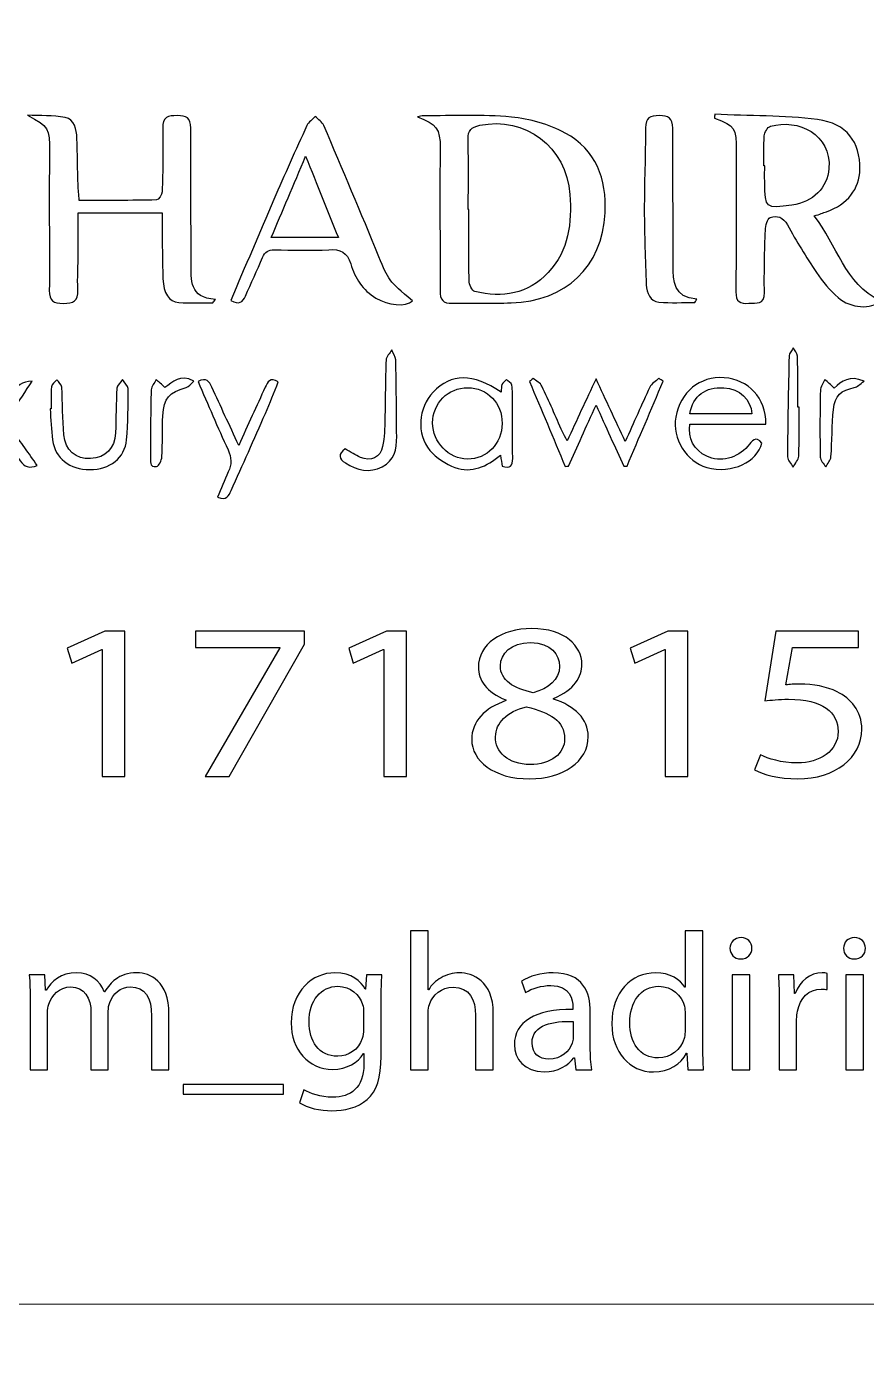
# Model space of a CAD drawing. Header units: millimetres. Extents: x -576 to 618, y 160 to 343.
# Drawn here: x -203.93 to -191.11, y 302.5 to 322.8 of the extents above; entities that cross this region are included whole.
import ezdxf

# ---------------------------------------------------------------- set-up
doc = ezdxf.new("R2010")
doc.units = ezdxf.units.MM
doc.header["$MEASUREMENT"] = 0
doc.layers.add('Layer 1', color=7, linetype='Continuous')

msp = doc.modelspace()

# ---------------------------------------------------------------- linework, layer by layer
at = {"layer": 'Layer 1', "color": 250, "lineweight": 18}
for points in [[(-215.2783, 343.1001), (-215.2783, 343.1001), (-181.4483, 343.1001), (-181.4483, 343.1001), (-179.8043, 343.1001), (-178.4633, 341.7591), (-178.4633, 340.1151), (-178.4633, 340.1151), (-178.4633, 306.2851), (-178.4633, 306.2851), (-178.4633, 304.6411), (-179.8043, 303.3001), (-181.4483, 303.3001), (-181.4483, 303.3001), (-215.2783, 303.3001), (-215.2783, 303.3001), (-216.9223, 303.3001), (-218.2633, 304.6411), (-218.2633, 306.2851), (-218.2633, 306.2851), (-218.2633, 340.1151), (-218.2633, 340.1151), (-218.2633, 341.7591), (-216.9223, 343.1001), (-215.2783, 343.1001)], [(-215.2783, 303.3001), (-215.2783, 303.3001), (-181.4483, 303.3001), (-181.4483, 303.3001), (-179.8043, 303.3001), (-178.4633, 301.9591), (-178.4633, 300.3151), (-178.4633, 300.3151), (-178.4633, 266.4851), (-178.4633, 266.4851), (-178.4633, 264.8411), (-179.8043, 263.5001), (-181.4483, 263.5001), (-181.4483, 263.5001), (-215.2783, 263.5001), (-215.2783, 263.5001), (-216.9223, 263.5001), (-218.2633, 264.8411), (-218.2633, 266.4851), (-218.2633, 266.4851), (-218.2633, 300.3151), (-218.2633, 300.3151), (-218.2633, 301.9591), (-216.9223, 303.3001), (-215.2783, 303.3001)]]:
    msp.add_open_spline(points, degree=3, knots=[0, 0, 0, 0, 0.125, 0.125, 0.125, 0.25, 0.25, 0.25, 0.375, 0.375, 0.375, 0.5, 0.5, 0.5, 0.625, 0.625, 0.625, 0.75, 0.75, 0.75, 0.875, 0.875, 0.875, 1, 1, 1, 1], dxfattribs=at)
at = {"layer": 'Layer 1', "color": 230}
for points, knots in [([(-201.0823, 318.5875), (-201.2564, 318.5875), (-201.4314, 318.576), (-201.604, 318.5913), (-201.7534, 318.6043), (-201.8373, 318.7345), (-201.8458, 318.9517), (-201.8564, 319.2234), (-201.8545, 319.4958), (-201.8573, 319.7682), (-201.8579, 319.829), (-201.8573, 319.8899), (-201.8573, 319.9601), (-201.8573, 319.9601), (-203.1375, 319.9601), (-203.1375, 319.9601), (-203.1375, 319.7494), (-203.1362, 319.5466), (-203.1378, 319.3442), (-203.1394, 319.157), (-203.1543, 318.9694), (-203.1437, 318.7828), (-203.1341, 318.6088), (-203.2139, 318.5776), (-203.3665, 318.5766), (-203.5169, 318.5753), (-203.5815, 318.6159), (-203.5796, 318.776), (-203.5746, 319.2746), (-203.5809, 319.7738), (-203.5815, 320.2727), (-203.5815, 320.4771), (-203.5771, 320.6811), (-203.5768, 320.8852), (-203.5762, 321.2611), (-203.5824, 321.2702), (-203.9135, 321.4478), (-203.7216, 321.439), (-203.5254, 321.4518), (-203.3391, 321.4147), (-203.1927, 321.3853), (-203.1646, 321.2312), (-203.1587, 321.0977), (-203.1481, 320.8596), (-203.1484, 320.6215), (-203.1419, 320.3835), (-203.1397, 320.3108), (-203.1303, 320.239), (-203.1231, 320.1497), (-202.7213, 320.1497), (-202.3313, 320.147), (-201.9416, 320.1554), (-201.9116, 320.156), (-201.8598, 320.2369), (-201.8583, 320.2818), (-201.8483, 320.6047), (-201.8401, 320.9282), (-201.8485, 321.2509), (-201.8532, 321.4243), (-201.7662, 321.4437), (-201.6283, 321.4437), (-201.4913, 321.4437), (-201.419, 321.411), (-201.4199, 321.2533), (-201.4233, 320.5673), (-201.4161, 319.8811), (-201.4158, 319.1947), (-201.4158, 318.9342), (-201.4433, 318.6621), (-201.0439, 318.6384), (-201.0567, 318.6212), (-201.0694, 318.6047), (-201.0823, 318.5875)], [0, 0, 0, 0, 0.0416667, 0.0416667, 0.0416667, 0.0833333, 0.0833333, 0.0833333, 0.125, 0.125, 0.125, 0.1666667, 0.1666667, 0.1666667, 0.2083333, 0.2083333, 0.2083333, 0.25, 0.25, 0.25, 0.2916667, 0.2916667, 0.2916667, 0.3333333, 0.3333333, 0.3333333, 0.375, 0.375, 0.375, 0.4166667, 0.4166667, 0.4166667, 0.4583333, 0.4583333, 0.4583333, 0.5, 0.5, 0.5, 0.5416667, 0.5416667, 0.5416667, 0.5833333, 0.5833333, 0.5833333, 0.625, 0.625, 0.625, 0.6666667, 0.6666667, 0.6666667, 0.7083333, 0.7083333, 0.7083333, 0.75, 0.75, 0.75, 0.7916667, 0.7916667, 0.7916667, 0.8333333, 0.8333333, 0.8333333, 0.875, 0.875, 0.875, 0.9166667, 0.9166667, 0.9166667, 0.9583333, 0.9583333, 0.9583333, 1, 1, 1, 1]), ([(-200.8095, 318.6221), (-200.5883, 319.1426), (-200.374, 319.653), (-200.1543, 320.161), (-199.9902, 320.5401), (-199.821, 320.9173), (-199.648, 321.2924), (-199.6229, 321.3467), (-199.5637, 321.385), (-199.5203, 321.4306), (-199.476, 321.3844), (-199.4136, 321.346), (-199.3899, 321.2908), (-199.106, 320.6247), (-198.8245, 319.9575), (-198.5493, 319.2877), (-198.4024, 318.9304), (-198.4083, 318.928), (-198.0364, 318.6147), (-198.1471, 318.5208), (-198.4077, 318.5429), (-198.5961, 318.6574), (-198.797, 318.7791), (-198.9138, 318.9666), (-198.979, 319.1804), (-199.0339, 319.361), (-199.1368, 319.4063), (-199.3141, 319.3965), (-199.5908, 319.3816), (-199.8692, 319.3894), (-200.1468, 319.3944), (-200.2389, 319.3959), (-200.2901, 319.366), (-200.3259, 319.2789), (-200.408, 319.0802), (-200.5016, 318.8864), (-200.5877, 318.6895), (-200.6279, 318.5975), (-200.681, 318.5492), (-200.8095, 318.6221)], [0, 0, 0, 0, 0.0769231, 0.0769231, 0.0769231, 0.1538462, 0.1538462, 0.1538462, 0.2307692, 0.2307692, 0.2307692, 0.3076923, 0.3076923, 0.3076923, 0.3846154, 0.3846154, 0.3846154, 0.4615385, 0.4615385, 0.4615385, 0.5384615, 0.5384615, 0.5384615, 0.6153846, 0.6153846, 0.6153846, 0.6923077, 0.6923077, 0.6923077, 0.7692308, 0.7692308, 0.7692308, 0.8461538, 0.8461538, 0.8461538, 0.9230769, 0.9230769, 0.9230769, 1, 1, 1, 1]), ([(-197.9602, 321.4248), (-197.9293, 321.4304), (-197.8987, 321.441), (-197.8682, 321.4407), (-197.4207, 321.4386), (-196.9708, 321.4635), (-196.5275, 321.4217), (-196.2479, 321.3951), (-195.9558, 321.3097), (-195.7084, 321.1774), (-195.2348, 320.925), (-195.0707, 320.4704), (-195.0978, 319.9583), (-195.1418, 319.1337), (-195.7, 318.6076), (-196.5291, 318.5852), (-196.8285, 318.5768), (-197.129, 318.5876), (-197.4289, 318.5786), (-197.5723, 318.5745), (-197.6167, 318.6348), (-197.6164, 318.7686), (-197.6148, 319.3518), (-197.6192, 319.9349), (-197.6201, 320.5178), (-197.6201, 320.6594), (-197.6107, 320.8008), (-197.6127, 320.9424), (-197.6167, 321.2466), (-197.6688, 321.3134), (-197.9602, 321.4248)], [0, 0, 0, 0, 0.1, 0.1, 0.1, 0.2, 0.2, 0.2, 0.3, 0.3, 0.3, 0.4, 0.4, 0.4, 0.5, 0.5, 0.5, 0.6, 0.6, 0.6, 0.7, 0.7, 0.7, 0.8, 0.8, 0.8, 0.9, 0.9, 0.9, 1, 1, 1, 1]), ([(-197.1858, 320.0117), (-197.1858, 320.0117), (-197.1773, 320.0117), (-197.1773, 320.0117), (-197.1773, 319.6494), (-197.1812, 319.2869), (-197.1733, 318.9246), (-197.1718, 318.8663), (-197.1277, 318.768), (-197.0869, 318.758), (-196.6638, 318.6569), (-196.2738, 318.7181), (-195.9642, 319.0498), (-195.6491, 319.387), (-195.6042, 319.8073), (-195.6358, 320.2407), (-195.6885, 320.9646), (-196.32, 321.4413), (-197.0113, 321.295), (-197.1393, 321.2681), (-197.1918, 321.2176), (-197.1886, 321.0819), (-197.1798, 320.7252), (-197.1858, 320.3686), (-197.1858, 320.0117)], [0, 0, 0, 0, 0.125, 0.125, 0.125, 0.25, 0.25, 0.25, 0.375, 0.375, 0.375, 0.5, 0.5, 0.5, 0.625, 0.625, 0.625, 0.75, 0.75, 0.75, 0.875, 0.875, 0.875, 1, 1, 1, 1]), ([(-193.7259, 318.5924), (-193.9091, 318.5924), (-194.0944, 318.5777), (-194.2757, 318.5974), (-194.4127, 318.612), (-194.4645, 318.7353), (-194.4694, 318.8616), (-194.4838, 319.2408), (-194.4985, 319.6199), (-194.4994, 319.9989), (-194.5, 320.4183), (-194.4813, 320.837), (-194.481, 321.2564), (-194.4807, 321.4124), (-194.4098, 321.4457), (-194.2719, 321.4432), (-194.1349, 321.4408), (-194.0641, 321.4071), (-194.0647, 321.251), (-194.0676, 320.6165), (-194.0598, 319.9821), (-194.0567, 319.3475), (-194.0563, 319.2854), (-194.0576, 319.223), (-194.0582, 319.1606), (-194.061, 318.911), (-194.0535, 318.6679), (-193.7003, 318.6402), (-193.7087, 318.6245), (-193.7175, 318.6086), (-193.7259, 318.5924)], [0, 0, 0, 0, 0.1, 0.1, 0.1, 0.2, 0.2, 0.2, 0.3, 0.3, 0.3, 0.4, 0.4, 0.4, 0.5, 0.5, 0.5, 0.6, 0.6, 0.6, 0.7, 0.7, 0.7, 0.8, 0.8, 0.8, 0.9, 0.9, 0.9, 1, 1, 1, 1]), ([(-193.4239, 321.4631), (-192.9006, 321.4394), (-192.3733, 321.4482), (-191.8554, 321.3823), (-191.4079, 321.3253), (-191.203, 321.0382), (-191.2092, 320.6248), (-191.2136, 320.3249), (-191.3974, 320.0906), (-191.7185, 319.9758), (-191.7699, 319.9574), (-191.822, 319.9402), (-191.9047, 319.9115), (-191.554, 319.4719), (-191.4495, 318.8744), (-190.891, 318.6173), (-191.0413, 318.4831), (-191.3443, 318.4965), (-191.5418, 318.6672), (-191.6685, 318.7761), (-191.778, 318.9115), (-191.8719, 319.0506), (-192.0301, 319.285), (-192.1784, 319.5271), (-192.3138, 319.7754), (-192.3802, 319.8971), (-192.475, 319.9255), (-192.5781, 319.8865), (-192.6214, 319.87), (-192.6488, 319.763), (-192.6514, 319.6956), (-192.6632, 319.3789), (-192.6716, 319.0613), (-192.6663, 318.7445), (-192.6626, 318.5486), (-192.7902, 318.5873), (-192.9053, 318.5789), (-193.0345, 318.5699), (-193.1038, 318.6005), (-193.1022, 318.7521), (-193.0963, 319.4656), (-193.1001, 320.1795), (-193.0985, 320.8931), (-193.0975, 321.2616), (-193.1075, 321.2797), (-193.4273, 321.4057), (-193.4261, 321.4248), (-193.4252, 321.4441), (-193.4239, 321.4631)], [0, 0, 0, 0, 0.0625, 0.0625, 0.0625, 0.125, 0.125, 0.125, 0.1875, 0.1875, 0.1875, 0.25, 0.25, 0.25, 0.3125, 0.3125, 0.3125, 0.375, 0.375, 0.375, 0.4375, 0.4375, 0.4375, 0.5, 0.5, 0.5, 0.5625, 0.5625, 0.5625, 0.625, 0.625, 0.625, 0.6875, 0.6875, 0.6875, 0.75, 0.75, 0.75, 0.8125, 0.8125, 0.8125, 0.875, 0.875, 0.875, 0.9375, 0.9375, 0.9375, 1, 1, 1, 1]), ([(-192.6729, 320.6759), (-192.6729, 320.6759), (-192.6623, 320.6759), (-192.6623, 320.6759), (-192.6623, 320.5913), (-192.6635, 320.5065), (-192.662, 320.422), (-192.6547, 320.0229), (-192.6545, 320.0229), (-192.2458, 320.0775), (-191.9268, 320.1202), (-191.7032, 320.3433), (-191.6813, 320.6363), (-191.6432, 321.1546), (-192.1525, 321.4026), (-192.5746, 321.2816), (-192.6179, 321.2691), (-192.6639, 321.1867), (-192.6682, 321.1331), (-192.681, 320.9814), (-192.6729, 320.8282), (-192.6729, 320.6759)], [0, 0, 0, 0, 0.1428571, 0.1428571, 0.1428571, 0.2857143, 0.2857143, 0.2857143, 0.4285714, 0.4285714, 0.4285714, 0.5714286, 0.5714286, 0.5714286, 0.7142857, 0.7142857, 0.7142857, 0.8571429, 0.8571429, 0.8571429, 1, 1, 1, 1]), ([(-199.6676, 320.8237), (-199.8545, 320.3825), (-200.0214, 319.9879), (-200.1927, 319.5828), (-200.1927, 319.5828), (-199.1687, 319.5828), (-199.1687, 319.5828), (-199.3337, 319.9931), (-199.4907, 320.3838), (-199.6676, 320.8237)], [0, 0, 0, 0, 0.3333333, 0.3333333, 0.3333333, 0.6666667, 0.6666667, 0.6666667, 1, 1, 1, 1]), ([(-192.1378, 316.9915), (-192.1378, 316.7425), (-192.1322, 316.4932), (-192.1419, 316.2446), (-192.1441, 316.1884), (-192.199, 316.1344), (-192.2295, 316.0792), (-192.2589, 316.131), (-192.3134, 316.1827), (-192.3134, 316.2342), (-192.3116, 316.7494), (-192.3016, 317.2645), (-192.2891, 317.779), (-192.2879, 317.8202), (-192.2483, 317.8604), (-192.2261, 317.901), (-192.2037, 317.858), (-192.1628, 317.8159), (-192.1618, 317.7724), (-192.1559, 317.5122), (-192.1587, 317.2517), (-192.1587, 316.9915), (-192.1587, 316.9915), (-192.1378, 316.9915), (-192.1378, 316.9915)], [0, 0, 0, 0, 0.125, 0.125, 0.125, 0.25, 0.25, 0.25, 0.375, 0.375, 0.375, 0.5, 0.5, 0.5, 0.625, 0.625, 0.625, 0.75, 0.75, 0.75, 0.875, 0.875, 0.875, 1, 1, 1, 1]), ([(-199.0636, 316.3547), (-198.9791, 316.3075), (-198.9083, 316.2595), (-198.8312, 316.2264), (-198.6739, 316.1588), (-198.5273, 316.2258), (-198.4927, 316.3943), (-198.4646, 316.5309), (-198.4624, 316.6739), (-198.4586, 316.8149), (-198.4505, 317.1144), (-198.4527, 317.4142), (-198.4405, 317.7138), (-198.4384, 317.7656), (-198.3847, 317.8159), (-198.3547, 317.8664), (-198.3329, 317.8161), (-198.2933, 317.7659), (-198.292, 317.7154), (-198.2836, 317.325), (-198.283, 316.9347), (-198.2787, 316.544), (-198.2764, 316.3534), (-198.3124, 316.1768), (-198.4992, 316.0826), (-198.6949, 315.9844), (-198.8833, 316.0308), (-199.0621, 316.1413), (-199.1681, 316.2071), (-199.1719, 316.2742), (-199.0636, 316.3547)], [0, 0, 0, 0, 0.1, 0.1, 0.1, 0.2, 0.2, 0.2, 0.3, 0.3, 0.3, 0.4, 0.4, 0.4, 0.5, 0.5, 0.5, 0.6, 0.6, 0.6, 0.7, 0.7, 0.7, 0.8, 0.8, 0.8, 0.9, 0.9, 0.9, 1, 1, 1, 1]), ([(-201.8156, 317.2925), (-201.6985, 317.3736), (-201.5846, 317.5078), (-201.3765, 317.3912), (-201.4202, 317.3522), (-201.4508, 317.3025), (-201.4917, 317.2917), (-201.7497, 317.2223), (-201.8342, 317.1316), (-201.8477, 316.8623), (-201.8583, 316.6535), (-201.8499, 316.4439), (-201.8617, 316.2352), (-201.8648, 316.1824), (-201.9075, 316.0931), (-201.9426, 316.0882), (-202.0605, 316.0701), (-202.0345, 316.1746), (-202.0345, 316.2408), (-202.0352, 316.5802), (-202.0349, 316.9194), (-202.0255, 317.2582), (-202.0239, 317.3113), (-201.9743, 317.3628), (-201.9469, 317.4149), (-201.9073, 317.3781), (-201.8679, 317.3413), (-201.8156, 317.2925)], [0, 0, 0, 0, 0.1111111, 0.1111111, 0.1111111, 0.2222222, 0.2222222, 0.2222222, 0.3333333, 0.3333333, 0.3333333, 0.4444444, 0.4444444, 0.4444444, 0.5555556, 0.5555556, 0.5555556, 0.6666667, 0.6666667, 0.6666667, 0.7777778, 0.7777778, 0.7777778, 0.8888889, 0.8888889, 0.8888889, 1, 1, 1, 1]), ([(-196.6845, 317.2208), (-196.6798, 317.272), (-196.6842, 317.3088), (-196.6714, 317.3372), (-196.658, 317.3668), (-196.6278, 317.3884), (-196.6043, 317.4137), (-196.5759, 317.3866), (-196.5269, 317.3619), (-196.522, 317.3307), (-196.5085, 317.2473), (-196.5126, 317.1616), (-196.512, 317.0764), (-196.5104, 316.7881), (-196.511, 316.4995), (-196.5073, 316.2109), (-196.5061, 316.0979), (-196.5473, 316.052), (-196.6699, 316.0948), (-196.677, 316.1404), (-196.6845, 316.1894), (-196.6958, 316.2621), (-196.9041, 316.0845), (-197.1351, 315.9819), (-197.389, 316.0726), (-197.5304, 316.1232), (-197.6726, 316.2199), (-197.7703, 316.3342), (-197.9834, 316.5837), (-197.9485, 316.9843), (-197.722, 317.2205), (-197.4427, 317.5126), (-197.1214, 317.5169), (-196.6845, 317.2208)], [0, 0, 0, 0, 0.0909091, 0.0909091, 0.0909091, 0.1818182, 0.1818182, 0.1818182, 0.2727273, 0.2727273, 0.2727273, 0.3636364, 0.3636364, 0.3636364, 0.4545455, 0.4545455, 0.4545455, 0.5454545, 0.5454545, 0.5454545, 0.6363636, 0.6363636, 0.6363636, 0.7272727, 0.7272727, 0.7272727, 0.8181818, 0.8181818, 0.8181818, 0.9090909, 0.9090909, 0.9090909, 1, 1, 1, 1]), ([(-192.6432, 316.7359), (-192.6432, 316.7359), (-193.8029, 316.7359), (-193.8029, 316.7359), (-193.8401, 316.5187), (-193.7411, 316.3362), (-193.5471, 316.2448), (-193.3393, 316.1465), (-193.0825, 316.2071), (-192.9196, 316.3989), (-192.8551, 316.475), (-192.8026, 316.5646), (-192.7034, 316.4414), (-192.7777, 316.1643), (-193.1521, 315.9668), (-193.5471, 316.0729), (-193.8548, 316.1556), (-194.0778, 316.5187), (-194.0201, 316.8423), (-193.9512, 317.2274), (-193.6541, 317.4682), (-193.28, 317.4417), (-192.9087, 317.4155), (-192.6482, 317.1368), (-192.6432, 316.7359)], [0, 0, 0, 0, 0.125, 0.125, 0.125, 0.25, 0.25, 0.25, 0.375, 0.375, 0.375, 0.5, 0.5, 0.5, 0.625, 0.625, 0.625, 0.75, 0.75, 0.75, 0.875, 0.875, 0.875, 1, 1, 1, 1]), ([(-191.5997, 317.2847), (-191.489, 317.3866), (-191.3676, 317.4896), (-191.1448, 317.3895), (-191.2106, 317.3452), (-191.249, 317.3012), (-191.2946, 317.2921), (-191.4945, 317.2522), (-191.5931, 317.1692), (-191.6138, 316.9598), (-191.6372, 316.719), (-191.6328, 316.4753), (-191.6509, 316.2334), (-191.655, 316.1811), (-191.703, 316.1317), (-191.7308, 316.0809), (-191.7601, 316.1311), (-191.8137, 316.1807), (-191.8143, 316.2316), (-191.8209, 316.5704), (-191.8194, 316.9096), (-191.8122, 317.2484), (-191.811, 317.3046), (-191.7673, 317.3598), (-191.7432, 317.4154), (-191.6999, 317.376), (-191.6571, 317.3368), (-191.5997, 317.2847)], [0, 0, 0, 0, 0.1111111, 0.1111111, 0.1111111, 0.2222222, 0.2222222, 0.2222222, 0.3333333, 0.3333333, 0.3333333, 0.4444444, 0.4444444, 0.4444444, 0.5555556, 0.5555556, 0.5555556, 0.6666667, 0.6666667, 0.6666667, 0.7777778, 0.7777778, 0.7777778, 0.8888889, 0.8888889, 0.8888889, 1, 1, 1, 1]), ([(-203.7649, 316.1048), (-203.8862, 316.0524), (-203.9599, 316.0817), (-204.0251, 316.175), (-204.1284, 316.3229), (-204.2407, 316.4646), (-204.349, 316.6087), (-204.5767, 316.4696), (-204.5932, 316.1058), (-204.9055, 316.0693), (-204.92, 316.0814), (-204.9343, 316.0936), (-204.9483, 316.1054), (-204.8207, 316.2868), (-204.6996, 316.4733), (-204.563, 316.6471), (-204.4878, 316.7432), (-204.4813, 316.8143), (-204.5571, 316.9123), (-204.6735, 317.063), (-204.7764, 317.2246), (-204.8878, 317.3853), (-204.728, 317.4284), (-204.7284, 317.428), (-204.5942, 317.2415), (-204.5227, 317.1417), (-204.4488, 317.0437), (-204.3796, 316.9497), (-204.1648, 317.0745), (-204.1499, 317.3882), (-203.8407, 317.39), (-203.9424, 317.2393), (-204.0369, 317.0827), (-204.1486, 316.9397), (-204.236, 316.8278), (-204.2372, 316.7416), (-204.147, 316.6303), (-204.0129, 316.4643), (-203.895, 316.2855), (-203.7649, 316.1048)], [0, 0, 0, 0, 0.0769231, 0.0769231, 0.0769231, 0.1538462, 0.1538462, 0.1538462, 0.2307692, 0.2307692, 0.2307692, 0.3076923, 0.3076923, 0.3076923, 0.3846154, 0.3846154, 0.3846154, 0.4615385, 0.4615385, 0.4615385, 0.5384615, 0.5384615, 0.5384615, 0.6153846, 0.6153846, 0.6153846, 0.6923077, 0.6923077, 0.6923077, 0.7692308, 0.7692308, 0.7692308, 0.8461538, 0.8461538, 0.8461538, 0.9230769, 0.9230769, 0.9230769, 1, 1, 1, 1]), ([(-203.5502, 316.9662), (-203.5502, 317.0795), (-203.557, 317.1937), (-203.5461, 317.306), (-203.5427, 317.3428), (-203.4922, 317.3752), (-203.4634, 317.4096), (-203.4382, 317.3734), (-203.3932, 317.3382), (-203.3907, 317.3004), (-203.3758, 317.0576), (-203.3785, 316.8133), (-203.3589, 316.5706), (-203.3399, 316.3357), (-203.1733, 316.1971), (-202.9496, 316.2087), (-202.7199, 316.2202), (-202.5792, 316.3628), (-202.5695, 316.6014), (-202.5608, 316.828), (-202.5624, 317.0548), (-202.5483, 317.281), (-202.5455, 317.3272), (-202.4931, 317.3703), (-202.4638, 317.4146), (-202.4341, 317.3687), (-202.3792, 317.3225), (-202.3789, 317.2761), (-202.3774, 317.0162), (-202.3755, 316.7547), (-202.3995, 316.4964), (-202.4257, 316.2158), (-202.6572, 316.0402), (-202.9614, 316.0405), (-203.2697, 316.0408), (-203.4909, 316.2121), (-203.5296, 316.4923), (-203.5508, 316.6486), (-203.5555, 316.8074), (-203.5674, 316.9653), (-203.5617, 316.9656), (-203.5561, 316.9659), (-203.5502, 316.9662)], [0, 0, 0, 0, 0.0714286, 0.0714286, 0.0714286, 0.1428571, 0.1428571, 0.1428571, 0.2142857, 0.2142857, 0.2142857, 0.2857143, 0.2857143, 0.2857143, 0.3571429, 0.3571429, 0.3571429, 0.4285714, 0.4285714, 0.4285714, 0.5, 0.5, 0.5, 0.5714286, 0.5714286, 0.5714286, 0.6428571, 0.6428571, 0.6428571, 0.7142857, 0.7142857, 0.7142857, 0.7857143, 0.7857143, 0.7857143, 0.8571429, 0.8571429, 0.8571429, 0.9285714, 0.9285714, 0.9285714, 1, 1, 1, 1]), ([(-200.0847, 317.38), (-200.1502, 317.2187), (-200.2123, 317.0567), (-200.2819, 316.8976), (-200.4545, 316.5042), (-200.6298, 316.112), (-200.8052, 315.7198), (-200.8395, 315.6431), (-200.8719, 315.556), (-201.0108, 315.6184), (-200.9574, 315.7482), (-200.91, 315.8786), (-200.8501, 316.0037), (-200.7942, 316.1201), (-200.798, 316.2231), (-200.8526, 316.3419), (-201.0108, 316.6846), (-201.1568, 317.0328), (-201.3096, 317.3835), (-201.1824, 317.4558), (-201.1383, 317.385), (-201.0978, 317.2961), (-200.9671, 317.0097), (-200.8342, 316.7242), (-200.6884, 316.4091), (-200.5456, 316.7242), (-200.4161, 317.0106), (-200.2856, 317.2964), (-200.2497, 317.3744), (-200.2151, 317.4596), (-200.0847, 317.38)], [0, 0, 0, 0, 0.1, 0.1, 0.1, 0.2, 0.2, 0.2, 0.3, 0.3, 0.3, 0.4, 0.4, 0.4, 0.5, 0.5, 0.5, 0.6, 0.6, 0.6, 0.7, 0.7, 0.7, 0.8, 0.8, 0.8, 0.9, 0.9, 0.9, 1, 1, 1, 1]), ([(-197.1934, 317.2898), (-197.4929, 317.2917), (-197.7304, 317.0539), (-197.7304, 316.7519), (-197.73, 316.458), (-197.4814, 316.2003), (-197.1988, 316.2009), (-196.8982, 316.2015), (-196.6723, 316.4339), (-196.6699, 316.7453), (-196.6674, 317.0549), (-196.8917, 317.2879), (-197.1934, 317.2898)], [0, 0, 0, 0, 0.25, 0.25, 0.25, 0.5, 0.5, 0.5, 0.75, 0.75, 0.75, 1, 1, 1, 1]), ([(-195.2357, 317.0238), (-195.3883, 316.6875), (-195.5234, 316.3908), (-195.6582, 316.094), (-195.6744, 316.0924), (-195.691, 316.0912), (-195.7075, 316.09), (-195.8884, 316.5218), (-196.0698, 316.9533), (-196.251, 317.3851), (-196.232, 317.4004), (-196.2136, 317.416), (-196.1948, 317.4317), (-196.1493, 317.3927), (-196.0847, 317.3627), (-196.061, 317.3131), (-195.9509, 317.0831), (-195.8525, 316.8482), (-195.7493, 316.6151), (-195.7315, 316.5754), (-195.7091, 316.538), (-195.6775, 316.4784), (-195.5306, 316.7945), (-195.3932, 317.0903), (-195.2366, 317.4266), (-195.0809, 317.0925), (-194.9424, 316.7945), (-194.7901, 316.4675), (-194.6576, 316.7633), (-194.5415, 317.0322), (-194.4154, 317.2965), (-194.389, 317.3521), (-194.3243, 317.3889), (-194.2775, 317.4344), (-194.2554, 317.4191), (-194.2336, 317.4035), (-194.212, 317.388), (-194.3955, 316.9561), (-194.5792, 316.5243), (-194.7627, 316.0931), (-194.7795, 316.0922), (-194.7967, 316.0912), (-194.8132, 316.0906), (-194.949, 316.3901), (-195.0847, 316.6896), (-195.2357, 317.0238)], [0, 0, 0, 0, 0.0666667, 0.0666667, 0.0666667, 0.1333333, 0.1333333, 0.1333333, 0.2, 0.2, 0.2, 0.2666667, 0.2666667, 0.2666667, 0.3333333, 0.3333333, 0.3333333, 0.4, 0.4, 0.4, 0.4666667, 0.4666667, 0.4666667, 0.5333333, 0.5333333, 0.5333333, 0.6, 0.6, 0.6, 0.6666667, 0.6666667, 0.6666667, 0.7333333, 0.7333333, 0.7333333, 0.8, 0.8, 0.8, 0.8666667, 0.8666667, 0.8666667, 0.9333333, 0.9333333, 0.9333333, 1, 1, 1, 1]), ([(-192.8572, 316.8907), (-192.8735, 317.1143), (-193.0457, 317.2741), (-193.2834, 317.2887), (-193.5695, 317.3069), (-193.7537, 317.1686), (-193.8045, 316.8907), (-193.8045, 316.8907), (-192.8572, 316.8907), (-192.8572, 316.8907)], [0, 0, 0, 0, 0.3333333, 0.3333333, 0.3333333, 0.6666667, 0.6666667, 0.6666667, 1, 1, 1, 1]), ([(-197.1332, 311.9206), (-197.1332, 312.2004), (-196.9348, 312.3986), (-196.6109, 312.5147), (-196.6109, 312.5147), (-196.6146, 312.5246), (-196.6146, 312.5246), (-196.9064, 312.6407), (-197.0321, 312.8319), (-197.0321, 313.0232), (-197.0321, 313.3749), (-196.6795, 313.6135), (-196.2178, 313.6135), (-195.7073, 313.6135), (-195.4521, 313.3439), (-195.4521, 313.0676), (-195.4521, 312.88), (-195.5613, 312.6785), (-195.8855, 312.5486), (-195.8855, 312.5486), (-195.8855, 312.5384), (-195.8855, 312.5384), (-195.5575, 312.4292), (-195.3547, 312.2345), (-195.3547, 311.9649), (-195.3547, 311.5792), (-195.7475, 311.32), (-196.2499, 311.32), (-196.8012, 311.32), (-197.1332, 311.5961), (-197.1332, 311.9206)], [0, 0, 0, 0, 0.1, 0.1, 0.1, 0.2, 0.2, 0.2, 0.3, 0.3, 0.3, 0.4, 0.4, 0.4, 0.5, 0.5, 0.5, 0.6, 0.6, 0.6, 0.7, 0.7, 0.7, 0.8, 0.8, 0.8, 0.9, 0.9, 0.9, 1, 1, 1, 1]), ([(-202.7719, 313.2961), (-202.7719, 313.2961), (-202.78, 313.2961), (-202.78, 313.2961), (-202.78, 313.2961), (-203.2377, 313.088), (-203.2377, 313.088), (-203.2377, 313.088), (-203.3067, 313.3167), (-203.3067, 313.3167), (-203.3067, 313.3167), (-202.7314, 313.576), (-202.7314, 313.576), (-202.7314, 313.576), (-202.4275, 313.576), (-202.4275, 313.576), (-202.4275, 313.576), (-202.4275, 311.3573), (-202.4275, 311.3573), (-202.4275, 311.3573), (-202.7719, 311.3573), (-202.7719, 311.3573), (-202.7719, 311.3573), (-202.7719, 313.2961), (-202.7719, 313.2961)], [0, 0, 0, 0, 0.125, 0.125, 0.125, 0.25, 0.25, 0.25, 0.375, 0.375, 0.375, 0.5, 0.5, 0.5, 0.625, 0.625, 0.625, 0.75, 0.75, 0.75, 0.875, 0.875, 0.875, 1, 1, 1, 1]), ([(-199.6876, 313.5761), (-199.6876, 313.5761), (-199.6876, 313.378), (-199.6876, 313.378), (-199.6876, 313.378), (-200.8343, 311.3574), (-200.8343, 311.3574), (-200.8343, 311.3574), (-201.2028, 311.3574), (-201.2028, 311.3574), (-201.2028, 311.3574), (-200.0603, 313.3203), (-200.0603, 313.3203), (-200.0603, 313.3203), (-200.0603, 313.3269), (-200.0603, 313.3269), (-200.0603, 313.3269), (-201.3488, 313.3269), (-201.3488, 313.3269), (-201.3488, 313.3269), (-201.3488, 313.5761), (-201.3488, 313.5761), (-201.3488, 313.5761), (-199.6876, 313.5761), (-199.6876, 313.5761)], [0, 0, 0, 0, 0.125, 0.125, 0.125, 0.25, 0.25, 0.25, 0.375, 0.375, 0.375, 0.5, 0.5, 0.5, 0.625, 0.625, 0.625, 0.75, 0.75, 0.75, 0.875, 0.875, 0.875, 1, 1, 1, 1]), ([(-198.4754, 313.2961), (-198.4754, 313.2961), (-198.4836, 313.2961), (-198.4836, 313.2961), (-198.4836, 313.2961), (-198.9413, 313.088), (-198.9413, 313.088), (-198.9413, 313.088), (-199.0101, 313.3167), (-199.0101, 313.3167), (-199.0101, 313.3167), (-198.4348, 313.576), (-198.4348, 313.576), (-198.4348, 313.576), (-198.1309, 313.576), (-198.1309, 313.576), (-198.1309, 313.576), (-198.1309, 311.3573), (-198.1309, 311.3573), (-198.1309, 311.3573), (-198.4754, 311.3573), (-198.4754, 311.3573), (-198.4754, 311.3573), (-198.4754, 313.2961), (-198.4754, 313.2961)], [0, 0, 0, 0, 0.125, 0.125, 0.125, 0.25, 0.25, 0.25, 0.375, 0.375, 0.375, 0.5, 0.5, 0.5, 0.625, 0.625, 0.625, 0.75, 0.75, 0.75, 0.875, 0.875, 0.875, 1, 1, 1, 1]), ([(-194.1788, 313.2961), (-194.1788, 313.2961), (-194.1868, 313.2961), (-194.1868, 313.2961), (-194.1868, 313.2961), (-194.6446, 313.088), (-194.6446, 313.088), (-194.6446, 313.088), (-194.7135, 313.3167), (-194.7135, 313.3167), (-194.7135, 313.3167), (-194.1382, 313.576), (-194.1382, 313.576), (-194.1382, 313.576), (-193.8343, 313.576), (-193.8343, 313.576), (-193.8343, 313.576), (-193.8343, 311.3573), (-193.8343, 311.3573), (-193.8343, 311.3573), (-194.1788, 311.3573), (-194.1788, 311.3573), (-194.1788, 311.3573), (-194.1788, 313.2961), (-194.1788, 313.2961)], [0, 0, 0, 0, 0.125, 0.125, 0.125, 0.25, 0.25, 0.25, 0.375, 0.375, 0.375, 0.5, 0.5, 0.5, 0.625, 0.625, 0.625, 0.75, 0.75, 0.75, 0.875, 0.875, 0.875, 1, 1, 1, 1]), ([(-191.2322, 313.3235), (-191.2322, 313.3235), (-192.2372, 313.3235), (-192.2372, 313.3235), (-192.2372, 313.3235), (-192.3383, 312.7535), (-192.3383, 312.7535), (-192.2777, 312.76), (-192.2209, 312.7672), (-192.1236, 312.7672), (-191.9211, 312.7672), (-191.7186, 312.7298), (-191.5563, 312.6477), (-191.3498, 312.5488), (-191.1797, 312.3575), (-191.1797, 312.0777), (-191.1797, 311.6439), (-191.589, 311.3198), (-192.16, 311.3198), (-192.4477, 311.3198), (-192.6908, 311.3882), (-192.8166, 311.4564), (-192.8166, 311.4564), (-192.7273, 311.6848), (-192.7273, 311.6848), (-192.6178, 311.6302), (-192.4031, 311.562), (-192.1641, 311.562), (-191.8278, 311.562), (-191.5401, 311.7463), (-191.5401, 312.0434), (-191.5441, 312.3301), (-191.7713, 312.5351), (-192.298, 312.5351), (-192.4477, 312.5351), (-192.565, 312.5213), (-192.6624, 312.5111), (-192.6624, 312.5111), (-192.4923, 313.5763), (-192.4923, 313.5763), (-192.4923, 313.5763), (-191.2322, 313.5763), (-191.2322, 313.5763), (-191.2322, 313.5763), (-191.2322, 313.3235), (-191.2322, 313.3235)], [0, 0, 0, 0, 0.0666667, 0.0666667, 0.0666667, 0.1333333, 0.1333333, 0.1333333, 0.2, 0.2, 0.2, 0.2666667, 0.2666667, 0.2666667, 0.3333333, 0.3333333, 0.3333333, 0.4, 0.4, 0.4, 0.4666667, 0.4666667, 0.4666667, 0.5333333, 0.5333333, 0.5333333, 0.6, 0.6, 0.6, 0.6666667, 0.6666667, 0.6666667, 0.7333333, 0.7333333, 0.7333333, 0.8, 0.8, 0.8, 0.8666667, 0.8666667, 0.8666667, 0.9333333, 0.9333333, 0.9333333, 1, 1, 1, 1]), ([(-196.6957, 313.0435), (-196.6957, 312.8217), (-196.497, 312.7022), (-196.1935, 312.6342), (-195.9666, 312.6991), (-195.7922, 312.8354), (-195.7922, 313.0369), (-195.7922, 313.2145), (-195.918, 313.3986), (-196.2378, 313.3986), (-196.5335, 313.3986), (-196.6957, 313.2348), (-196.6957, 313.0435)], [0, 0, 0, 0, 0.25, 0.25, 0.25, 0.5, 0.5, 0.5, 0.75, 0.75, 0.75, 1, 1, 1, 1]), ([(-195.7152, 311.934), (-195.7152, 312.2039), (-195.9379, 312.3336), (-196.2948, 312.4189), (-196.6025, 312.344), (-196.7684, 312.1733), (-196.7684, 311.9615), (-196.7806, 311.7365), (-196.5781, 311.5383), (-196.2421, 311.5383), (-195.922, 311.5383), (-195.7152, 311.7056), (-195.7152, 311.934)], [0, 0, 0, 0, 0.25, 0.25, 0.25, 0.5, 0.5, 0.5, 0.75, 0.75, 0.75, 1, 1, 1, 1]), ([(-198.0679, 309.0023), (-198.0679, 309.0023), (-197.798, 309.0023), (-197.798, 309.0023), (-197.798, 309.0023), (-197.798, 308.099), (-197.798, 308.099), (-197.798, 308.099), (-197.7918, 308.099), (-197.7918, 308.099), (-197.749, 308.1742), (-197.6816, 308.2401), (-197.5986, 308.2847), (-197.5191, 308.3296), (-197.4242, 308.3592), (-197.3228, 308.3592), (-197.1238, 308.3592), (-196.8046, 308.2401), (-196.8046, 307.7405), (-196.8046, 307.7405), (-196.8046, 306.8794), (-196.8046, 306.8794), (-196.8046, 306.8794), (-197.0744, 306.8794), (-197.0744, 306.8794), (-197.0744, 306.8794), (-197.0744, 307.7106), (-197.0744, 307.7106), (-197.0744, 307.9436), (-197.1634, 308.1411), (-197.418, 308.1411), (-197.5927, 308.1411), (-197.7306, 308.0214), (-197.7796, 307.8778), (-197.7949, 307.8423), (-197.798, 307.8032), (-197.798, 307.7524), (-197.798, 307.7524), (-197.798, 306.8794), (-197.798, 306.8794), (-197.798, 306.8794), (-198.0679, 306.8794), (-198.0679, 306.8794), (-198.0679, 306.8794), (-198.0679, 309.0023), (-198.0679, 309.0023)], [0, 0, 0, 0, 0.0666667, 0.0666667, 0.0666667, 0.1333333, 0.1333333, 0.1333333, 0.2, 0.2, 0.2, 0.2666667, 0.2666667, 0.2666667, 0.3333333, 0.3333333, 0.3333333, 0.4, 0.4, 0.4, 0.4666667, 0.4666667, 0.4666667, 0.5333333, 0.5333333, 0.5333333, 0.6, 0.6, 0.6, 0.6666667, 0.6666667, 0.6666667, 0.7333333, 0.7333333, 0.7333333, 0.8, 0.8, 0.8, 0.8666667, 0.8666667, 0.8666667, 0.9333333, 0.9333333, 0.9333333, 1, 1, 1, 1]), ([(-193.6062, 309.0024), (-193.6062, 309.0024), (-193.6062, 307.2532), (-193.6062, 307.2532), (-193.6062, 307.1247), (-193.6031, 306.9781), (-193.594, 306.8794), (-193.594, 306.8794), (-193.8362, 306.8794), (-193.8362, 306.8794), (-193.8362, 306.8794), (-193.8484, 307.1306), (-193.8484, 307.1306), (-193.8484, 307.1306), (-193.8546, 307.1306), (-193.8546, 307.1306), (-193.9373, 306.969), (-194.1182, 306.8467), (-194.3607, 306.8467), (-194.7192, 306.8467), (-194.9953, 307.1425), (-194.9953, 307.5821), (-194.9984, 308.0635), (-194.6914, 308.3593), (-194.3298, 308.3593), (-194.1029, 308.3593), (-193.9495, 308.2548), (-193.8824, 308.1381), (-193.8824, 308.1381), (-193.8762, 308.1381), (-193.8762, 308.1381), (-193.8762, 308.1381), (-193.8762, 309.0024), (-193.8762, 309.0024), (-193.8762, 309.0024), (-193.6062, 309.0024), (-193.6062, 309.0024)], [0, 0, 0, 0, 0.0833333, 0.0833333, 0.0833333, 0.1666667, 0.1666667, 0.1666667, 0.25, 0.25, 0.25, 0.3333333, 0.3333333, 0.3333333, 0.4166667, 0.4166667, 0.4166667, 0.5, 0.5, 0.5, 0.5833333, 0.5833333, 0.5833333, 0.6666667, 0.6666667, 0.6666667, 0.75, 0.75, 0.75, 0.8333333, 0.8333333, 0.8333333, 0.9166667, 0.9166667, 0.9166667, 1, 1, 1, 1]), ([(-192.8577, 308.7332), (-192.8549, 308.6434), (-192.9223, 308.5717), (-193.0296, 308.5717), (-193.1247, 308.5717), (-193.1921, 308.6434), (-193.1921, 308.7332), (-193.1921, 308.8259), (-193.1216, 308.8974), (-193.0236, 308.8974), (-192.9223, 308.8974), (-192.8577, 308.8259), (-192.8577, 308.7332)], [0, 0, 0, 0, 0.25, 0.25, 0.25, 0.5, 0.5, 0.5, 0.75, 0.75, 0.75, 1, 1, 1, 1]), ([(-191.1251, 308.7332), (-191.122, 308.6434), (-191.1897, 308.5717), (-191.297, 308.5717), (-191.3918, 308.5717), (-191.4592, 308.6434), (-191.4592, 308.7332), (-191.4592, 308.8259), (-191.3887, 308.8974), (-191.2908, 308.8974), (-191.1897, 308.8974), (-191.1251, 308.8259), (-191.1251, 308.7332)], [0, 0, 0, 0, 0.25, 0.25, 0.25, 0.5, 0.5, 0.5, 0.75, 0.75, 0.75, 1, 1, 1, 1]), ([(-203.873, 307.9349), (-203.873, 308.0844), (-203.8761, 308.207), (-203.8852, 308.3265), (-203.8852, 308.3265), (-203.6494, 308.3265), (-203.6494, 308.3265), (-203.6494, 308.3265), (-203.6368, 308.0934), (-203.6368, 308.0934), (-203.6368, 308.0934), (-203.6278, 308.0934), (-203.6278, 308.0934), (-203.5448, 308.2307), (-203.4068, 308.3593), (-203.1617, 308.3593), (-202.9595, 308.3593), (-202.806, 308.2401), (-202.7417, 308.0694), (-202.7417, 308.0694), (-202.7355, 308.0694), (-202.7355, 308.0694), (-202.6896, 308.15), (-202.6312, 308.2129), (-202.5701, 308.2579), (-202.4812, 308.3234), (-202.3828, 308.3593), (-202.2419, 308.3593), (-202.0456, 308.3593), (-201.7544, 308.2338), (-201.7544, 307.7318), (-201.7544, 307.7318), (-201.7544, 306.8794), (-201.7544, 306.8794), (-201.7544, 306.8794), (-202.0181, 306.8794), (-202.0181, 306.8794), (-202.0181, 306.8794), (-202.0181, 307.6987), (-202.0181, 307.6987), (-202.0181, 307.9768), (-202.1224, 308.1443), (-202.3398, 308.1443), (-202.4933, 308.1443), (-202.6128, 308.0336), (-202.6587, 307.905), (-202.6712, 307.8691), (-202.6802, 307.8214), (-202.6802, 307.7733), (-202.6802, 307.7733), (-202.6802, 306.8794), (-202.6802, 306.8794), (-202.6802, 306.8794), (-202.9438, 306.8794), (-202.9438, 306.8794), (-202.9438, 306.8794), (-202.9438, 307.7465), (-202.9438, 307.7465), (-202.9438, 307.9768), (-203.0481, 308.1443), (-203.2537, 308.1443), (-203.4225, 308.1443), (-203.5448, 308.0126), (-203.5879, 307.881), (-203.6031, 307.8423), (-203.6094, 307.7973), (-203.6094, 307.7524), (-203.6094, 307.7524), (-203.6094, 306.8794), (-203.6094, 306.8794), (-203.6094, 306.8794), (-203.873, 306.8794), (-203.873, 306.8794), (-203.873, 306.8794), (-203.873, 307.9349), (-203.873, 307.9349)], [0, 0, 0, 0, 0.04, 0.04, 0.04, 0.08, 0.08, 0.08, 0.12, 0.12, 0.12, 0.16, 0.16, 0.16, 0.2, 0.2, 0.2, 0.24, 0.24, 0.24, 0.28, 0.28, 0.28, 0.32, 0.32, 0.32, 0.36, 0.36, 0.36, 0.4, 0.4, 0.4, 0.44, 0.44, 0.44, 0.48, 0.48, 0.48, 0.52, 0.52, 0.52, 0.56, 0.56, 0.56, 0.6, 0.6, 0.6, 0.64, 0.64, 0.64, 0.68, 0.68, 0.68, 0.72, 0.72, 0.72, 0.76, 0.76, 0.76, 0.8, 0.8, 0.8, 0.84, 0.84, 0.84, 0.88, 0.88, 0.88, 0.92, 0.92, 0.92, 0.96, 0.96, 0.96, 1, 1, 1, 1]), ([(-198.5036, 308.3265), (-198.5095, 308.2219), (-198.5158, 308.1052), (-198.5158, 307.9289), (-198.5158, 307.9289), (-198.5158, 307.0887), (-198.5158, 307.0887), (-198.5158, 306.757), (-198.5832, 306.5533), (-198.7273, 306.4278), (-198.8715, 306.2965), (-199.0799, 306.2544), (-199.2671, 306.2544), (-199.445, 306.2544), (-199.6409, 306.2965), (-199.7607, 306.3742), (-199.7607, 306.3742), (-199.693, 306.5745), (-199.693, 306.5745), (-199.5951, 306.5146), (-199.4418, 306.4609), (-199.2577, 306.4609), (-198.982, 306.4609), (-198.7794, 306.6013), (-198.7794, 306.9664), (-198.7794, 306.9664), (-198.7794, 307.1274), (-198.7794, 307.1274), (-198.7794, 307.1274), (-198.7857, 307.1274), (-198.7857, 307.1274), (-198.8683, 306.9932), (-199.0278, 306.8855), (-199.2577, 306.8855), (-199.6259, 306.8855), (-199.8892, 307.1904), (-199.8892, 307.5911), (-199.8892, 308.0815), (-199.5614, 308.3595), (-199.2209, 308.3595), (-198.9635, 308.3595), (-198.8225, 308.2279), (-198.7579, 308.1084), (-198.7579, 308.1084), (-198.752, 308.1084), (-198.752, 308.1084), (-198.752, 308.1084), (-198.7395, 308.3265), (-198.7395, 308.3265), (-198.7395, 308.3265), (-198.5036, 308.3265), (-198.5036, 308.3265)], [0, 0, 0, 0, 0.0588235, 0.0588235, 0.0588235, 0.1176471, 0.1176471, 0.1176471, 0.1764706, 0.1764706, 0.1764706, 0.2352941, 0.2352941, 0.2352941, 0.2941176, 0.2941176, 0.2941176, 0.3529412, 0.3529412, 0.3529412, 0.4117647, 0.4117647, 0.4117647, 0.4705882, 0.4705882, 0.4705882, 0.5294118, 0.5294118, 0.5294118, 0.5882353, 0.5882353, 0.5882353, 0.6470588, 0.6470588, 0.6470588, 0.7058824, 0.7058824, 0.7058824, 0.7647059, 0.7647059, 0.7647059, 0.8235294, 0.8235294, 0.8235294, 0.8823529, 0.8823529, 0.8823529, 0.9411765, 0.9411765, 0.9411765, 1, 1, 1, 1]), ([(-195.5443, 306.8794), (-195.5443, 306.8794), (-195.5655, 307.062), (-195.5655, 307.062), (-195.5655, 307.062), (-195.5749, 307.062), (-195.5749, 307.062), (-195.6576, 306.9484), (-195.817, 306.8465), (-196.0289, 306.8465), (-196.3293, 306.8465), (-196.4825, 307.0526), (-196.4825, 307.2621), (-196.4825, 307.6118), (-196.1633, 307.8033), (-195.5905, 307.8002), (-195.5905, 307.8002), (-195.5905, 307.8302), (-195.5905, 307.8302), (-195.5905, 307.9497), (-195.6239, 308.165), (-195.9275, 308.165), (-196.0654, 308.165), (-196.2095, 308.1232), (-196.3138, 308.0573), (-196.3138, 308.0573), (-196.3752, 308.2308), (-196.3752, 308.2308), (-196.2526, 308.3085), (-196.0747, 308.3594), (-195.8878, 308.3594), (-195.4338, 308.3594), (-195.3235, 308.0573), (-195.3235, 307.7675), (-195.3235, 307.7675), (-195.3235, 307.2261), (-195.3235, 307.2261), (-195.3235, 307.1007), (-195.3175, 306.9781), (-195.2991, 306.8794), (-195.2991, 306.8794), (-195.5443, 306.8794), (-195.5443, 306.8794)], [0, 0, 0, 0, 0.0714286, 0.0714286, 0.0714286, 0.1428571, 0.1428571, 0.1428571, 0.2142857, 0.2142857, 0.2142857, 0.2857143, 0.2857143, 0.2857143, 0.3571429, 0.3571429, 0.3571429, 0.4285714, 0.4285714, 0.4285714, 0.5, 0.5, 0.5, 0.5714286, 0.5714286, 0.5714286, 0.6428571, 0.6428571, 0.6428571, 0.7142857, 0.7142857, 0.7142857, 0.7857143, 0.7857143, 0.7857143, 0.8571429, 0.8571429, 0.8571429, 0.9285714, 0.9285714, 0.9285714, 1, 1, 1, 1]), ([(-192.4407, 307.8752), (-192.4407, 308.0456), (-192.4442, 308.1922), (-192.4532, 308.3264), (-192.4532, 308.3264), (-192.2169, 308.3264), (-192.2169, 308.3264), (-192.2169, 308.3264), (-192.2079, 308.0425), (-192.2079, 308.0425), (-192.2079, 308.0425), (-192.1954, 308.0425), (-192.1954, 308.0425), (-192.1281, 308.2368), (-191.9658, 308.3595), (-191.7845, 308.3595), (-191.7539, 308.3595), (-191.7324, 308.3563), (-191.7078, 308.3504), (-191.7078, 308.3504), (-191.7078, 308.1024), (-191.7078, 308.1024), (-191.7355, 308.1083), (-191.7633, 308.1114), (-191.7998, 308.1114), (-191.9902, 308.1114), (-192.125, 307.971), (-192.1618, 307.7735), (-192.1679, 307.7376), (-192.1742, 307.6958), (-192.1742, 307.6509), (-192.1742, 307.6509), (-192.1742, 306.8796), (-192.1742, 306.8796), (-192.1742, 306.8796), (-192.4407, 306.8796), (-192.4407, 306.8796), (-192.4407, 306.8796), (-192.4407, 307.8752), (-192.4407, 307.8752)], [0, 0, 0, 0, 0.0769231, 0.0769231, 0.0769231, 0.1538462, 0.1538462, 0.1538462, 0.2307692, 0.2307692, 0.2307692, 0.3076923, 0.3076923, 0.3076923, 0.3846154, 0.3846154, 0.3846154, 0.4615385, 0.4615385, 0.4615385, 0.5384615, 0.5384615, 0.5384615, 0.6153846, 0.6153846, 0.6153846, 0.6923077, 0.6923077, 0.6923077, 0.7692308, 0.7692308, 0.7692308, 0.8461538, 0.8461538, 0.8461538, 0.9230769, 0.9230769, 0.9230769, 1, 1, 1, 1]), ([(-198.7825, 307.7555), (-198.7825, 307.8004), (-198.7857, 307.8394), (-198.7978, 307.8752), (-198.8472, 308.0275), (-198.9788, 308.153), (-199.175, 308.153), (-199.4325, 308.153), (-199.6166, 307.9408), (-199.6166, 307.606), (-199.6166, 307.3218), (-199.4693, 307.0859), (-199.1781, 307.0859), (-199.0125, 307.0859), (-198.8621, 307.1876), (-198.8041, 307.3548), (-198.7888, 307.3995), (-198.7825, 307.4504), (-198.7825, 307.4953), (-198.7825, 307.4953), (-198.7825, 307.7555), (-198.7825, 307.7555)], [0, 0, 0, 0, 0.1428571, 0.1428571, 0.1428571, 0.2857143, 0.2857143, 0.2857143, 0.4285714, 0.4285714, 0.4285714, 0.5714286, 0.5714286, 0.5714286, 0.7142857, 0.7142857, 0.7142857, 0.8571429, 0.8571429, 0.8571429, 1, 1, 1, 1]), ([(-193.8762, 307.7375), (-193.8762, 307.7703), (-193.8793, 307.8152), (-193.8883, 307.8479), (-193.9283, 308.0158), (-194.0755, 308.1531), (-194.2777, 308.1531), (-194.5569, 308.1531), (-194.7223, 307.9138), (-194.7223, 307.594), (-194.7223, 307.3013), (-194.575, 307.0589), (-194.2839, 307.0589), (-194.1029, 307.0589), (-193.9373, 307.1752), (-193.8883, 307.3728), (-193.8793, 307.4086), (-193.8762, 307.4448), (-193.8762, 307.4864), (-193.8762, 307.4864), (-193.8762, 307.7375), (-193.8762, 307.7375)], [0, 0, 0, 0, 0.1428571, 0.1428571, 0.1428571, 0.2857143, 0.2857143, 0.2857143, 0.4285714, 0.4285714, 0.4285714, 0.5714286, 0.5714286, 0.5714286, 0.7142857, 0.7142857, 0.7142857, 0.8571429, 0.8571429, 0.8571429, 1, 1, 1, 1]), ([(-193.1582, 308.3264), (-193.1582, 308.3264), (-192.8886, 308.3264), (-192.8886, 308.3264), (-192.8886, 308.3264), (-192.8886, 306.8793), (-192.8886, 306.8793), (-192.8886, 306.8793), (-193.1582, 306.8793), (-193.1582, 306.8793), (-193.1582, 306.8793), (-193.1582, 308.3264), (-193.1582, 308.3264)], [0, 0, 0, 0, 0.25, 0.25, 0.25, 0.5, 0.5, 0.5, 0.75, 0.75, 0.75, 1, 1, 1, 1]), ([(-191.4255, 308.3264), (-191.4255, 308.3264), (-191.156, 308.3264), (-191.156, 308.3264), (-191.156, 308.3264), (-191.156, 306.8793), (-191.156, 306.8793), (-191.156, 306.8793), (-191.4255, 306.8793), (-191.4255, 306.8793), (-191.4255, 306.8793), (-191.4255, 308.3264), (-191.4255, 308.3264)], [0, 0, 0, 0, 0.25, 0.25, 0.25, 0.5, 0.5, 0.5, 0.75, 0.75, 0.75, 1, 1, 1, 1]), ([(-195.5843, 307.618), (-195.8785, 307.624), (-196.2127, 307.5731), (-196.2127, 307.292), (-196.2127, 307.1216), (-196.0963, 307.0408), (-195.9581, 307.0408), (-195.7649, 307.0408), (-195.6426, 307.1603), (-195.5996, 307.2832), (-195.5905, 307.3101), (-195.5843, 307.3397), (-195.5843, 307.3665), (-195.5843, 307.3665), (-195.5843, 307.618), (-195.5843, 307.618)], [0, 0, 0, 0, 0.2, 0.2, 0.2, 0.4, 0.4, 0.4, 0.6, 0.6, 0.6, 0.8, 0.8, 0.8, 1, 1, 1, 1]), ([(-200.0062, 306.5055), (-200.0062, 306.5055), (-201.5394, 306.5055), (-201.5394, 306.5055), (-201.5394, 306.5055), (-201.5394, 306.655), (-201.5394, 306.655), (-201.5394, 306.655), (-200.0062, 306.655), (-200.0062, 306.655), (-200.0062, 306.655), (-200.0062, 306.5055), (-200.0062, 306.5055)], [0, 0, 0, 0, 0.25, 0.25, 0.25, 0.5, 0.5, 0.5, 0.75, 0.75, 0.75, 1, 1, 1, 1])]:
    msp.add_open_spline(points, degree=3, knots=knots, dxfattribs=at)

doc.saveas('drawing.dxf')
